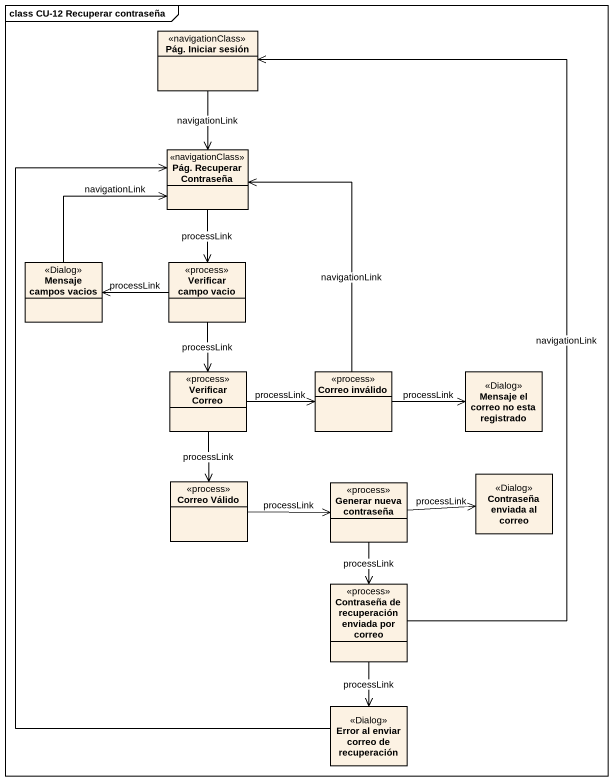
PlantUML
@startuml
mainframe class CU-12 Recuperar contraseña
hide circle
hide empty members
class "Pág. Iniciar sesión" as Pág_Iniciar_sesión <<navigationClass>>
class "Pág. Recuperar Contraseña" as Pág_Recuperar_Contraseña <<navigationClass>>
class "Mensaje campos vacios" as Mensaje_campos_vacios <<Dialog>>
class "Verificar campo vacio" as Verificar_campo_vacio <<process>>
class "Verificar Correo" as Verificar_Correo <<process>>
class "Correo inválido" as Correo_inválido <<process>>
class "Mensaje el correo no esta registrado" as Mensaje_el_correo_no_esta <<Dialog>>
class "Correo Válido" as Correo_Válido <<process>>
class "Generar nueva contraseña" as Generar_nueva_contraseña <<process>>
class "Contraseña enviada al correo" as Contraseña_enviada_al_correo <<Dialog>>
class "Contraseña de recuperación enviada por correo" as Contraseña_de_recuperación <<process>>
class "Error al enviar correo de recuperación" as Error_al_enviar_correo_de <<Dialog>>
Pág_Iniciar_sesión --> Pág_Recuperar_Contraseña : navigationLink
Pág_Recuperar_Contraseña --> Verificar_campo_vacio : processLink
Mensaje_campos_vacios -up-> Pág_Recuperar_Contraseña : navigationLink
Verificar_campo_vacio -left-> Mensaje_campos_vacios : processLink
Verificar_campo_vacio --> Verificar_Correo : processLink
Verificar_Correo -right-> Correo_inválido : processLink
Verificar_Correo --> Correo_Válido : processLink
Correo_inválido -up-> Pág_Recuperar_Contraseña : navigationLink
Correo_inválido -right-> Mensaje_el_correo_no_esta : processLink
Correo_Válido -right-> Generar_nueva_contraseña : processLink
Generar_nueva_contraseña -right-> Contraseña_enviada_al_correo : processLink
Generar_nueva_contraseña --> Contraseña_de_recuperación : processLink
Contraseña_de_recuperación -up-> Pág_Iniciar_sesión : navigationLink
Contraseña_de_recuperación --> Error_al_enviar_correo_de : processLink
Error_al_enviar_correo_de -up-> Pág_Recuperar_Contraseña
@enduml
